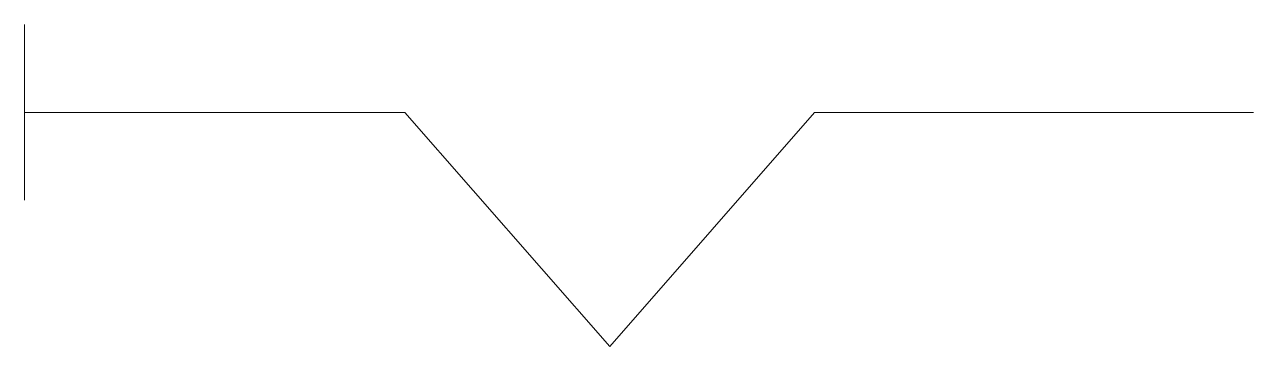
# Model space of a CAD drawing. Extents: x -6 to -1.8, y 0.2 to 1.3.
import ezdxf

# ---------------------------------------------------------------- set-up
doc = ezdxf.new("R2010")
doc.units = 0
doc.layers.get('0').update_dxf_attribs({"linetype": 'CONTINUOUS', "lineweight": 0})

msp = doc.modelspace()

# ---------------------------------------------------------------- linework, layer by layer
at = {"linetype": 'CONTINUOUS'}
for p, q in [((-6, 1.3), (-6, 0.7)), ((-4.7, 1), (-6, 1)), ((-4, 0.2), (-4.7, 1)), ((-3.3, 1), (-4, 0.2)), ((-1.8, 1), (-3.3, 1))]:
    msp.add_line(p, q, dxfattribs=at)

doc.saveas('drawing.dxf')
